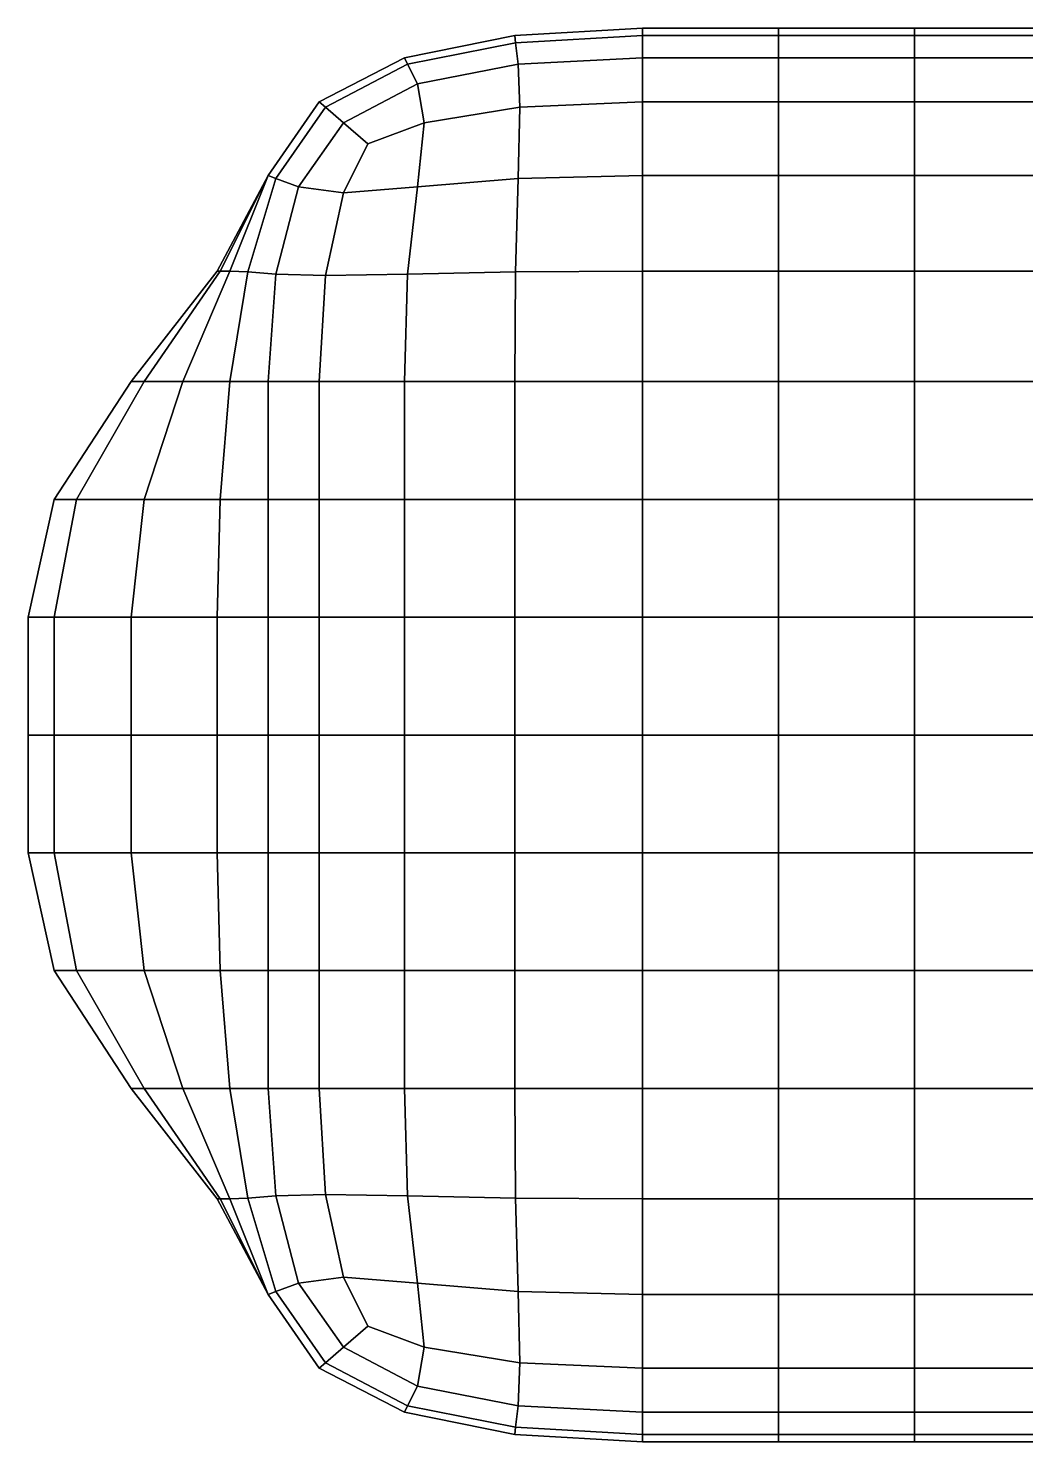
# Model space of a CAD drawing. Header units: millimetres. Extents: x -20 to 24, y -12.6 to 18.6.
# Drawn here: x -20.05 to 1.96, y -12.61 to 18.58 of the extents above; entities that cross this region are included whole.
import ezdxf

# ---------------------------------------------------------------- set-up
doc = ezdxf.new("R2010")
doc.units = ezdxf.units.MM
doc.layers.add('Bases', color=102, linetype='Continuous')

msp = doc.modelspace()

# ---------------------------------------------------------------- linework, layer by layer
at = {"layer": 'Bases', "color": 1}
for points in [[(-9.313, 18.415, 0.758), (-9.313, 18.415, 0.568), (-11.751, 17.928, 0.568), (-11.751, 17.928, 0.758)], [(-9.295, 18.257, 0.392), (-11.679, 17.783, 0.395), (-11.751, 17.928, 0.568), (-9.313, 18.415, 0.568)], [(-9.313, 18.415, 1.136), (-9.313, 18.415, 0.947), (-11.751, 17.928, 0.947), (-11.751, 17.928, 1.136)], [(-9.313, 18.415, 0.758), (-11.751, 17.928, 0.758), (-11.751, 17.928, 0.947), (-9.313, 18.415, 0.947)], [(-9.313, 18.415, 1.515), (-9.313, 18.415, 1.326), (-11.751, 17.928, 1.326), (-11.751, 17.928, 1.515)], [(-9.313, 18.415, 1.136), (-11.751, 17.928, 1.136), (-11.751, 17.928, 1.326), (-9.313, 18.415, 1.326)], [(-9.295, 18.257, 1.881), (-9.313, 18.415, 1.704), (-11.751, 17.928, 1.704), (-11.679, 17.783, 1.877)], [(-9.313, 18.415, 1.515), (-11.751, 17.928, 1.515), (-11.751, 17.928, 1.704), (-9.313, 18.415, 1.704)], [(-9.295, 18.257, 0.392), (-9.313, 18.415, 0.568), (-6.499, 18.577, 0.568), (-6.499, 18.415, 0.391)], [(-9.313, 18.415, 0.758), (-6.499, 18.577, 0.758), (-6.499, 18.577, 0.568), (-9.313, 18.415, 0.568)], [(-9.313, 18.415, 1.136), (-9.313, 18.415, 1.326), (-6.499, 18.577, 1.326), (-6.499, 18.577, 1.136)], [(-9.313, 18.415, 1.515), (-6.499, 18.577, 1.515), (-6.499, 18.577, 1.326), (-9.313, 18.415, 1.326)], [(-9.313, 18.415, 0.758), (-9.313, 18.415, 0.947), (-6.499, 18.577, 0.947), (-6.499, 18.577, 0.758)], [(-9.313, 18.415, 1.136), (-6.499, 18.577, 1.136), (-6.499, 18.577, 0.947), (-9.313, 18.415, 0.947)], [(-9.313, 18.415, 1.515), (-9.313, 18.415, 1.704), (-6.499, 18.577, 1.704), (-6.499, 18.577, 1.515)], [(-9.295, 18.257, 1.881), (-6.499, 18.415, 1.882), (-6.499, 18.577, 1.704), (-9.313, 18.415, 1.704)], [(-9.295, 18.257, 0.392), (-6.499, 18.415, 0.391), (-6.499, 17.928, 0.237), (-9.24, 17.783, 0.241)], [(-9.295, 18.257, 1.881), (-9.24, 17.783, 2.031), (-6.499, 17.928, 2.036), (-6.499, 18.415, 1.882)], [(-3.498, 18.577, 0.758), (-3.498, 18.577, 0.568), (-6.499, 18.577, 0.568), (-6.499, 18.577, 0.758)], [(-3.498, 18.415, 0.391), (-6.499, 18.415, 0.391), (-6.499, 18.577, 0.568), (-3.498, 18.577, 0.568)], [(-3.498, 18.577, 1.515), (-3.498, 18.577, 1.326), (-6.499, 18.577, 1.326), (-6.499, 18.577, 1.515)], [(-3.498, 18.577, 1.136), (-6.499, 18.577, 1.136), (-6.499, 18.577, 1.326), (-3.498, 18.577, 1.326)], [(-3.498, 18.577, 0.758), (-6.499, 18.577, 0.758), (-6.499, 18.577, 0.947), (-3.498, 18.577, 0.947)], [(-3.498, 18.577, 1.136), (-3.498, 18.577, 0.947), (-6.499, 18.577, 0.947), (-6.499, 18.577, 1.136)], [(-3.498, 18.577, 1.515), (-6.499, 18.577, 1.515), (-6.499, 18.577, 1.704), (-3.498, 18.577, 1.704)], [(-3.498, 18.415, 1.882), (-3.498, 18.577, 1.704), (-6.499, 18.577, 1.704), (-6.499, 18.415, 1.882)], [(-3.498, 18.415, 0.391), (-3.498, 17.928, 0.237), (-6.499, 17.928, 0.237), (-6.499, 18.415, 0.391)], [(-3.498, 18.415, 1.882), (-6.499, 18.415, 1.882), (-6.499, 17.928, 2.036), (-3.498, 17.928, 2.036)], [(-3.498, 18.577, 0.758), (-0.497, 18.577, 0.758), (-0.497, 18.577, 0.568), (-3.498, 18.577, 0.568)], [(-3.498, 18.415, 0.391), (-3.498, 18.577, 0.568), (-0.497, 18.577, 0.568), (-0.497, 18.415, 0.391)], [(-3.498, 18.577, 0.758), (-3.498, 18.577, 0.947), (-0.497, 18.577, 0.947), (-0.497, 18.577, 0.758)], [(-3.498, 18.577, 1.136), (-0.497, 18.577, 1.136), (-0.497, 18.577, 0.947), (-3.498, 18.577, 0.947)], [(-3.498, 18.577, 1.515), (-0.497, 18.577, 1.515), (-0.497, 18.577, 1.326), (-3.498, 18.577, 1.326)], [(-3.498, 18.577, 1.136), (-3.498, 18.577, 1.326), (-0.497, 18.577, 1.326), (-0.497, 18.577, 1.136)], [(-3.498, 18.577, 1.515), (-3.498, 18.577, 1.704), (-0.497, 18.577, 1.704), (-0.497, 18.577, 1.515)], [(-3.498, 18.415, 1.882), (-0.497, 18.415, 1.882), (-0.497, 18.577, 1.704), (-3.498, 18.577, 1.704)], [(-3.498, 18.415, 0.391), (-0.497, 18.415, 0.391), (-0.497, 17.928, 0.237), (-3.498, 17.928, 0.237)], [(-3.498, 18.415, 1.882), (-3.498, 17.928, 2.036), (-0.497, 17.928, 2.036), (-0.497, 18.415, 1.882)], [(2.505, 18.577, 0.758), (2.505, 18.577, 0.568), (-0.497, 18.577, 0.568), (-0.497, 18.577, 0.758)], [(2.505, 18.415, 0.391), (-0.497, 18.415, 0.391), (-0.497, 18.577, 0.568), (2.505, 18.577, 0.568)], [(2.505, 18.577, 1.136), (2.505, 18.577, 0.947), (-0.497, 18.577, 0.947), (-0.497, 18.577, 1.136)], [(2.505, 18.577, 0.758), (-0.497, 18.577, 0.758), (-0.497, 18.577, 0.947), (2.505, 18.577, 0.947)], [(2.505, 18.577, 1.515), (2.505, 18.577, 1.326), (-0.497, 18.577, 1.326), (-0.497, 18.577, 1.515)], [(2.505, 18.577, 1.136), (-0.497, 18.577, 1.136), (-0.497, 18.577, 1.326), (2.505, 18.577, 1.326)], [(2.505, 18.415, 1.882), (2.505, 18.577, 1.704), (-0.497, 18.577, 1.704), (-0.497, 18.415, 1.882)], [(2.505, 18.577, 1.515), (-0.497, 18.577, 1.515), (-0.497, 18.577, 1.704), (2.505, 18.577, 1.704)], [(2.505, 18.415, 0.391), (2.505, 17.928, 0.237), (-0.497, 17.928, 0.237), (-0.497, 18.415, 0.391)], [(2.505, 18.415, 1.882), (-0.497, 18.415, 1.882), (-0.497, 17.928, 2.036), (2.505, 17.928, 2.036)], [(-9.295, 18.257, 0.392), (-9.24, 17.783, 0.241), (-11.46, 17.35, 0.255), (-11.679, 17.783, 0.395)], [(-9.295, 18.257, 1.881), (-11.679, 17.783, 1.877), (-11.46, 17.35, 2.018), (-9.24, 17.783, 2.031)], [(-13.627, 16.953, 0.758), (-11.751, 17.928, 0.758), (-11.751, 17.928, 0.568), (-13.627, 16.953, 0.568)], [(-13.494, 16.838, 0.398), (-13.627, 16.953, 0.568), (-11.751, 17.928, 0.568), (-11.679, 17.783, 0.395)], [(-13.627, 16.953, 0.758), (-13.627, 16.953, 0.947), (-11.751, 17.928, 0.947), (-11.751, 17.928, 0.758)], [(-13.627, 16.953, 1.136), (-11.751, 17.928, 1.136), (-11.751, 17.928, 0.947), (-13.627, 16.953, 0.947)], [(-13.627, 16.953, 1.515), (-11.751, 17.928, 1.515), (-11.751, 17.928, 1.326), (-13.627, 16.953, 1.326)], [(-13.627, 16.953, 1.136), (-13.627, 16.953, 1.326), (-11.751, 17.928, 1.326), (-11.751, 17.928, 1.136)], [(-13.627, 16.953, 1.515), (-13.627, 16.953, 1.704), (-11.751, 17.928, 1.704), (-11.751, 17.928, 1.515)], [(-13.494, 16.838, 1.875), (-11.679, 17.783, 1.877), (-11.751, 17.928, 1.704), (-13.627, 16.953, 1.704)], [(-13.494, 16.838, 0.398), (-11.679, 17.783, 0.395), (-11.46, 17.35, 0.255), (-13.096, 16.493, 0.264)], [(-13.494, 16.838, 1.875), (-13.096, 16.493, 2.008), (-11.46, 17.35, 2.018), (-11.679, 17.783, 1.877)], [(-9.203, 16.838, 0.127), (-11.314, 16.493, 0.152), (-11.46, 17.35, 0.255), (-9.24, 17.783, 0.241)], [(-9.203, 16.838, 2.146), (-9.24, 17.783, 2.031), (-11.46, 17.35, 2.018), (-11.314, 16.493, 2.121)], [(-9.203, 16.838, 0.127), (-9.24, 17.783, 0.241), (-6.499, 17.928, 0.237), (-6.499, 16.953, 0.118)], [(-9.203, 16.838, 2.146), (-6.499, 16.953, 2.154), (-6.499, 17.928, 2.036), (-9.24, 17.783, 2.031)], [(-3.498, 16.953, 0.118), (-6.499, 16.953, 0.118), (-6.499, 17.928, 0.237), (-3.498, 17.928, 0.237)], [(-3.498, 16.953, 2.154), (-3.498, 17.928, 2.036), (-6.499, 17.928, 2.036), (-6.499, 16.953, 2.154)], [(-3.498, 16.953, 0.118), (-3.498, 17.928, 0.237), (-0.497, 17.928, 0.237), (-0.497, 16.953, 0.118)], [(-3.498, 16.953, 2.154), (-0.497, 16.953, 2.154), (-0.497, 17.928, 2.036), (-3.498, 17.928, 2.036)], [(2.505, 16.953, 0.118), (-0.497, 16.953, 0.118), (-0.497, 17.928, 0.237), (2.505, 17.928, 0.237)], [(2.505, 16.953, 2.154), (2.505, 17.928, 2.036), (-0.497, 17.928, 2.036), (-0.497, 16.953, 2.154)], [(-12.557, 16.027, 0.186), (-13.096, 16.493, 0.264), (-11.46, 17.35, 0.255), (-11.314, 16.493, 0.152)], [(-12.557, 16.027, 2.087), (-11.314, 16.493, 2.121), (-11.46, 17.35, 2.018), (-13.096, 16.493, 2.008)], [(-13.627, 16.953, 0.758), (-13.627, 16.953, 0.568), (-14.753, 15.329, 0.568), (-14.753, 15.329, 0.758)], [(-13.494, 16.838, 0.398), (-14.586, 15.266, 0.395), (-14.753, 15.329, 0.568), (-13.627, 16.953, 0.568)], [(-13.627, 16.953, 1.515), (-13.627, 16.953, 1.326), (-14.753, 15.329, 1.326), (-14.753, 15.329, 1.515)], [(-13.627, 16.953, 1.136), (-14.753, 15.329, 1.136), (-14.753, 15.329, 1.326), (-13.627, 16.953, 1.326)], [(-13.627, 16.953, 0.758), (-14.753, 15.329, 0.758), (-14.753, 15.329, 0.947), (-13.627, 16.953, 0.947)], [(-13.627, 16.953, 1.136), (-13.627, 16.953, 0.947), (-14.753, 15.329, 0.947), (-14.753, 15.329, 1.136)], [(-13.627, 16.953, 1.515), (-14.753, 15.329, 1.515), (-14.753, 15.329, 1.704), (-13.627, 16.953, 1.704)], [(-13.494, 16.838, 1.875), (-13.627, 16.953, 1.704), (-14.753, 15.329, 1.704), (-14.586, 15.266, 1.877)], [(-9.203, 16.838, 2.146), (-9.24, 15.266, 2.215), (-6.499, 15.329, 2.225), (-6.499, 16.953, 2.154)], [(-9.203, 16.838, 0.127), (-6.499, 16.953, 0.118), (-6.499, 15.329, 0.047), (-9.24, 15.266, 0.058)], [(-3.498, 16.953, 2.154), (-6.499, 16.953, 2.154), (-6.499, 15.329, 2.225), (-3.498, 15.329, 2.225)], [(-3.498, 16.953, 0.118), (-3.498, 15.329, 0.047), (-6.499, 15.329, 0.047), (-6.499, 16.953, 0.118)], [(-3.498, 16.953, 2.154), (-3.498, 15.329, 2.225), (-0.497, 15.329, 2.225), (-0.497, 16.953, 2.154)], [(-3.498, 16.953, 0.118), (-0.497, 16.953, 0.118), (-0.497, 15.329, 0.047), (-3.498, 15.329, 0.047)], [(2.505, 16.953, 2.154), (-0.497, 16.953, 2.154), (-0.497, 15.329, 2.225), (2.505, 15.329, 2.225)], [(2.505, 16.953, 0.118), (2.505, 15.329, 0.047), (-0.497, 15.329, 0.047), (-0.497, 16.953, 0.118)], [(-13.494, 16.838, 0.398), (-13.096, 16.493, 0.264), (-14.086, 15.076, 0.255), (-14.586, 15.266, 0.395)], [(-13.494, 16.838, 1.875), (-14.586, 15.266, 1.877), (-14.086, 15.076, 2.018), (-13.096, 16.493, 2.008)], [(-9.203, 16.838, 2.146), (-11.314, 16.493, 2.121), (-11.46, 15.076, 2.183), (-9.24, 15.266, 2.215)], [(-9.203, 16.838, 0.127), (-9.24, 15.266, 0.058), (-11.46, 15.076, 0.089), (-11.314, 16.493, 0.152)], [(-12.557, 16.027, 0.186), (-13.096, 14.95, 0.152), (-14.086, 15.076, 0.255), (-13.096, 16.493, 0.264)], [(-12.557, 16.027, 2.087), (-13.096, 16.493, 2.008), (-14.086, 15.076, 2.018), (-13.096, 14.95, 2.121)], [(-12.557, 16.027, 2.087), (-13.096, 14.95, 2.121), (-11.46, 15.076, 2.183), (-11.314, 16.493, 2.121)], [(-12.557, 16.027, 0.186), (-11.314, 16.493, 0.152), (-11.46, 15.076, 0.089), (-13.096, 14.95, 0.152)], [(-15.884, 13.218, 1.136), (-15.884, 13.218, 1.326), (-14.753, 15.329, 1.326), (-14.753, 15.329, 1.136)], [(-15.813, 13.218, 1.515), (-14.753, 15.329, 1.515), (-14.753, 15.329, 1.326), (-15.884, 13.218, 1.326)], [(-15.813, 13.218, 0.758), (-15.884, 13.218, 0.947), (-14.753, 15.329, 0.947), (-14.753, 15.329, 0.758)], [(-15.884, 13.218, 1.136), (-14.753, 15.329, 1.136), (-14.753, 15.329, 0.947), (-15.884, 13.218, 0.947)], [(-15.813, 13.218, 0.758), (-14.753, 15.329, 0.758), (-14.753, 15.329, 0.568), (-15.6, 13.218, 0.568)], [(-15.813, 13.218, 1.515), (-15.6, 13.218, 1.704), (-14.753, 15.329, 1.704), (-14.753, 15.329, 1.515)], [(-15.204, 13.202, 0.392), (-15.6, 13.218, 0.568), (-14.753, 15.329, 0.568), (-14.586, 15.266, 0.395)], [(-15.204, 13.202, 1.881), (-14.586, 15.266, 1.877), (-14.753, 15.329, 1.704), (-15.6, 13.218, 1.704)], [(-9.295, 13.202, 2.249), (-6.499, 13.218, 2.261), (-6.499, 15.329, 2.225), (-9.24, 15.266, 2.215)], [(-9.295, 13.202, 0.023), (-9.24, 15.266, 0.058), (-6.499, 15.329, 0.047), (-6.499, 13.218, 0.012)], [(-3.498, 13.218, 2.261), (-3.498, 15.329, 2.225), (-6.499, 15.329, 2.225), (-6.499, 13.218, 2.261)], [(-3.498, 13.218, 0.012), (-6.499, 13.218, 0.012), (-6.499, 15.329, 0.047), (-3.498, 15.329, 0.047)], [(-3.498, 13.218, 2.261), (-0.497, 13.218, 2.261), (-0.497, 15.329, 2.225), (-3.498, 15.329, 2.225)], [(-3.498, 13.218, 0.012), (-3.498, 15.329, 0.047), (-0.497, 15.329, 0.047), (-0.497, 13.218, 0.012)], [(2.505, 13.218, 2.261), (2.505, 15.329, 2.225), (-0.497, 15.329, 2.225), (-0.497, 13.218, 2.261)], [(2.505, 13.218, 0.012), (-0.497, 13.218, 0.012), (-0.497, 15.329, 0.047), (2.505, 15.329, 0.047)], [(-15.204, 13.202, 0.392), (-14.586, 15.266, 0.395), (-14.086, 15.076, 0.255), (-14.586, 13.154, 0.241)], [(-15.204, 13.202, 1.881), (-14.586, 13.154, 2.031), (-14.086, 15.076, 2.018), (-14.586, 15.266, 1.877)], [(-13.494, 13.123, 0.127), (-14.586, 13.154, 0.241), (-14.086, 15.076, 0.255), (-13.096, 14.95, 0.152)], [(-13.494, 13.123, 2.146), (-13.096, 14.95, 2.121), (-14.086, 15.076, 2.018), (-14.586, 13.154, 2.031)], [(-13.494, 13.123, 2.146), (-11.679, 13.154, 2.215), (-11.46, 15.076, 2.183), (-13.096, 14.95, 2.121)], [(-13.494, 13.123, 0.127), (-13.096, 14.95, 0.152), (-11.46, 15.076, 0.089), (-11.679, 13.154, 0.058)], [(-9.295, 13.202, 2.249), (-9.24, 15.266, 2.215), (-11.46, 15.076, 2.183), (-11.679, 13.154, 2.215)], [(-9.295, 13.202, 0.023), (-11.679, 13.154, 0.058), (-11.46, 15.076, 0.089), (-9.24, 15.266, 0.058)], [(-15.813, 13.218, 1.515), (-15.884, 13.218, 1.326), (-17.776, 10.781, 1.326), (-17.492, 10.781, 1.515)], [(-15.884, 13.218, 1.136), (-17.776, 10.781, 1.136), (-17.776, 10.781, 1.326), (-15.884, 13.218, 1.326)], [(-15.884, 13.218, 1.136), (-15.884, 13.218, 0.947), (-17.776, 10.781, 0.947), (-17.776, 10.781, 1.136)], [(-15.813, 13.218, 0.758), (-17.492, 10.781, 0.758), (-17.776, 10.781, 0.947), (-15.884, 13.218, 0.947)], [(-15.813, 13.218, 0.758), (-15.6, 13.218, 0.568), (-16.64, 10.781, 0.568), (-17.492, 10.781, 0.758)], [(-15.813, 13.218, 1.515), (-17.492, 10.781, 1.515), (-16.64, 10.781, 1.704), (-15.6, 13.218, 1.704)], [(-15.204, 13.202, 0.392), (-15.6, 10.781, 0.391), (-16.64, 10.781, 0.568), (-15.6, 13.218, 0.568)], [(-15.204, 13.202, 1.881), (-15.6, 13.218, 1.704), (-16.64, 10.781, 1.704), (-15.6, 10.781, 1.882)], [(-15.204, 13.202, 0.392), (-14.586, 13.154, 0.241), (-14.753, 10.781, 0.237), (-15.6, 10.781, 0.391)], [(-15.204, 13.202, 1.881), (-15.6, 10.781, 1.882), (-14.753, 10.781, 2.036), (-14.586, 13.154, 2.031)], [(-13.494, 13.123, 0.127), (-13.627, 10.781, 0.118), (-14.753, 10.781, 0.237), (-14.586, 13.154, 0.241)], [(-13.494, 13.123, 2.146), (-14.586, 13.154, 2.031), (-14.753, 10.781, 2.036), (-13.627, 10.781, 2.154)], [(-13.494, 13.123, 2.146), (-13.627, 10.781, 2.154), (-11.751, 10.781, 2.225), (-11.679, 13.154, 2.215)], [(-13.494, 13.123, 0.127), (-11.679, 13.154, 0.058), (-11.751, 10.781, 0.047), (-13.627, 10.781, 0.118)], [(-9.295, 13.202, 2.249), (-11.679, 13.154, 2.215), (-11.751, 10.781, 2.225), (-9.313, 10.781, 2.261)], [(-9.295, 13.202, 0.023), (-9.313, 10.781, 0.012), (-11.751, 10.781, 0.047), (-11.679, 13.154, 0.058)], [(-9.295, 13.202, 2.249), (-9.313, 10.781, 2.261), (-6.499, 10.781, 2.273), (-6.499, 13.218, 2.261)], [(-9.295, 13.202, 0.023), (-6.499, 13.218, 0.012), (-6.499, 10.781), (-9.313, 10.781, 0.012)], [(-3.498, 13.218, 2.261), (-6.499, 13.218, 2.261), (-6.499, 10.781, 2.273), (-3.498, 10.781, 2.273)], [(-3.498, 13.218, 0.012), (-3.498, 10.781), (-6.499, 10.781), (-6.499, 13.218, 0.012)], [(-3.498, 13.218, 2.261), (-3.498, 10.781, 2.273), (-0.497, 10.781, 2.273), (-0.497, 13.218, 2.261)], [(-3.498, 13.218, 0.012), (-0.497, 13.218, 0.012), (-0.497, 10.781), (-3.498, 10.781)], [(2.505, 13.218, 2.261), (-0.497, 13.218, 2.261), (-0.497, 10.781, 2.273), (2.505, 10.781, 2.273)], [(2.505, 13.218, 0.012), (2.505, 10.781), (-0.497, 10.781), (-0.497, 13.218, 0.012)], [(-18.984, 8.183, 1.515), (-17.492, 10.781, 1.515), (-17.776, 10.781, 1.326), (-19.481, 8.183, 1.326)], [(-19.481, 8.183, 1.136), (-19.481, 8.183, 1.326), (-17.776, 10.781, 1.326), (-17.776, 10.781, 1.136)], [(-18.984, 8.183, 0.758), (-19.481, 8.183, 0.947), (-17.776, 10.781, 0.947), (-17.492, 10.781, 0.758)], [(-19.481, 8.183, 1.136), (-17.776, 10.781, 1.136), (-17.776, 10.781, 0.947), (-19.481, 8.183, 0.947)], [(-18.984, 8.183, 0.758), (-17.492, 10.781, 0.758), (-16.64, 10.781, 0.568), (-17.492, 8.183, 0.568)], [(-18.984, 8.183, 1.515), (-17.492, 8.183, 1.704), (-16.64, 10.781, 1.704), (-17.492, 10.781, 1.515)], [(-15.813, 8.183, 0.391), (-17.492, 8.183, 0.568), (-16.64, 10.781, 0.568), (-15.6, 10.781, 0.391)], [(-15.813, 8.183, 1.882), (-15.6, 10.781, 1.882), (-16.64, 10.781, 1.704), (-17.492, 8.183, 1.704)], [(-15.813, 8.183, 0.391), (-15.6, 10.781, 0.391), (-14.753, 10.781, 0.237), (-14.753, 8.183, 0.237)], [(-15.813, 8.183, 1.882), (-14.753, 8.183, 2.036), (-14.753, 10.781, 2.036), (-15.6, 10.781, 1.882)], [(-13.627, 8.183, 0.118), (-14.753, 8.183, 0.237), (-14.753, 10.781, 0.237), (-13.627, 10.781, 0.118)], [(-13.627, 8.183, 2.154), (-13.627, 10.781, 2.154), (-14.753, 10.781, 2.036), (-14.753, 8.183, 2.036)], [(-13.627, 8.183, 2.154), (-11.751, 8.183, 2.225), (-11.751, 10.781, 2.225), (-13.627, 10.781, 2.154)], [(-13.627, 8.183, 0.118), (-13.627, 10.781, 0.118), (-11.751, 10.781, 0.047), (-11.751, 8.183, 0.047)], [(-9.313, 8.183, 2.261), (-9.313, 10.781, 2.261), (-11.751, 10.781, 2.225), (-11.751, 8.183, 2.225)], [(-9.313, 8.183, 0.012), (-11.751, 8.183, 0.047), (-11.751, 10.781, 0.047), (-9.313, 10.781, 0.012)], [(-9.313, 8.183, 2.261), (-6.499, 8.183, 2.273), (-6.499, 10.781, 2.273), (-9.313, 10.781, 2.261)], [(-9.313, 8.183, 0.012), (-9.313, 10.781, 0.012), (-6.499, 10.781), (-6.499, 8.183)], [(-3.498, 8.183, 2.273), (-3.498, 10.781, 2.273), (-6.499, 10.781, 2.273), (-6.499, 8.183, 2.273)], [(-3.498, 8.183), (-6.499, 8.183), (-6.499, 10.781), (-3.498, 10.781)], [(-3.498, 8.183, 2.273), (-0.497, 8.183, 2.273), (-0.497, 10.781, 2.273), (-3.498, 10.781, 2.273)], [(-3.498, 8.183), (-3.498, 10.781), (-0.497, 10.781), (-0.497, 8.183)], [(2.505, 8.183, 2.273), (2.505, 10.781, 2.273), (-0.497, 10.781, 2.273), (-0.497, 8.183, 2.273)], [(2.505, 8.183), (-0.497, 8.183), (-0.497, 10.781), (2.505, 10.781)], [(-18.984, 8.183, 1.515), (-19.481, 8.183, 1.326), (-20.049, 5.584, 1.326), (-19.481, 5.584, 1.515)], [(-19.481, 8.183, 1.136), (-20.049, 5.584, 1.136), (-20.049, 5.584, 1.326), (-19.481, 8.183, 1.326)], [(-18.984, 8.183, 0.758), (-19.481, 5.584, 0.758), (-20.049, 5.584, 0.947), (-19.481, 8.183, 0.947)], [(-19.481, 8.183, 1.136), (-19.481, 8.183, 0.947), (-20.049, 5.584, 0.947), (-20.049, 5.584, 1.136)], [(-18.984, 8.183, 0.758), (-17.492, 8.183, 0.568), (-17.776, 5.584, 0.568), (-19.481, 5.584, 0.758)], [(-18.984, 8.183, 1.515), (-19.481, 5.584, 1.515), (-17.776, 5.584, 1.704), (-17.492, 8.183, 1.704)], [(-15.813, 8.183, 0.391), (-15.884, 5.584, 0.391), (-17.776, 5.584, 0.568), (-17.492, 8.183, 0.568)], [(-15.813, 8.183, 1.882), (-17.492, 8.183, 1.704), (-17.776, 5.584, 1.704), (-15.884, 5.584, 1.882)], [(-15.813, 8.183, 0.391), (-14.753, 8.183, 0.237), (-14.753, 5.584, 0.237), (-15.884, 5.584, 0.391)], [(-15.813, 8.183, 1.882), (-15.884, 5.584, 1.882), (-14.753, 5.584, 2.036), (-14.753, 8.183, 2.036)], [(-13.627, 8.183, 0.118), (-13.627, 5.584, 0.118), (-14.753, 5.584, 0.237), (-14.753, 8.183, 0.237)], [(-13.627, 8.183, 2.154), (-14.753, 8.183, 2.036), (-14.753, 5.584, 2.036), (-13.627, 5.584, 2.154)], [(-13.627, 8.183, 2.154), (-13.627, 5.584, 2.154), (-11.751, 5.584, 2.225), (-11.751, 8.183, 2.225)], [(-13.627, 8.183, 0.118), (-11.751, 8.183, 0.047), (-11.751, 5.584, 0.047), (-13.627, 5.584, 0.118)], [(-9.313, 8.183, 2.261), (-11.751, 8.183, 2.225), (-11.751, 5.584, 2.225), (-9.313, 5.584, 2.261)], [(-9.313, 8.183, 0.012), (-9.313, 5.584, 0.012), (-11.751, 5.584, 0.047), (-11.751, 8.183, 0.047)], [(-9.313, 8.183, 2.261), (-9.313, 5.584, 2.261), (-6.499, 5.584, 2.273), (-6.499, 8.183, 2.273)], [(-9.313, 8.183, 0.012), (-6.499, 8.183), (-6.499, 5.584), (-9.313, 5.584, 0.012)], [(-3.498, 8.183, 2.273), (-6.499, 8.183, 2.273), (-6.499, 5.584, 2.273), (-3.498, 5.584, 2.273)], [(-3.498, 8.183), (-3.498, 5.584), (-6.499, 5.584), (-6.499, 8.183)], [(-3.498, 8.183, 2.273), (-3.498, 5.584, 2.273), (-0.497, 5.584, 2.273), (-0.497, 8.183, 2.273)], [(-3.498, 8.183), (-0.497, 8.183), (-0.497, 5.584), (-3.498, 5.584)], [(2.505, 8.183, 2.273), (-0.497, 8.183, 2.273), (-0.497, 5.584, 2.273), (2.505, 5.584, 2.273)], [(2.505, 8.183), (2.505, 5.584), (-0.497, 5.584), (-0.497, 8.183)], [(-20.049, 2.985, 1.136), (-20.049, 2.985, 1.326), (-20.049, 5.584, 1.326), (-20.049, 5.584, 1.136)], [(-19.481, 2.985, 1.515), (-19.481, 5.584, 1.515), (-20.049, 5.584, 1.326), (-20.049, 2.985, 1.326)], [(-19.481, 2.985, 0.758), (-20.049, 2.985, 0.947), (-20.049, 5.584, 0.947), (-19.481, 5.584, 0.758)], [(-20.049, 2.985, 1.136), (-20.049, 5.584, 1.136), (-20.049, 5.584, 0.947), (-20.049, 2.985, 0.947)], [(-19.481, 2.985, 0.758), (-19.481, 5.584, 0.758), (-17.776, 5.584, 0.568), (-17.776, 2.985, 0.568)], [(-19.481, 2.985, 1.515), (-17.776, 2.985, 1.704), (-17.776, 5.584, 1.704), (-19.481, 5.584, 1.515)], [(-15.884, 2.985, 0.391), (-17.776, 2.985, 0.568), (-17.776, 5.584, 0.568), (-15.884, 5.584, 0.391)], [(-15.884, 2.985, 1.882), (-15.884, 5.584, 1.882), (-17.776, 5.584, 1.704), (-17.776, 2.985, 1.704)], [(-15.884, 2.985, 0.391), (-15.884, 5.584, 0.391), (-14.753, 5.584, 0.237), (-14.753, 2.985, 0.237)], [(-15.884, 2.985, 1.882), (-14.753, 2.985, 2.036), (-14.753, 5.584, 2.036), (-15.884, 5.584, 1.882)], [(-13.627, 2.985, 0.118), (-14.753, 2.985, 0.237), (-14.753, 5.584, 0.237), (-13.627, 5.584, 0.118)], [(-13.627, 2.985, 2.154), (-13.627, 5.584, 2.154), (-14.753, 5.584, 2.036), (-14.753, 2.985, 2.036)], [(-13.627, 2.985, 2.154), (-11.751, 2.985, 2.225), (-11.751, 5.584, 2.225), (-13.627, 5.584, 2.154)], [(-13.627, 2.985, 0.118), (-13.627, 5.584, 0.118), (-11.751, 5.584, 0.047), (-11.751, 2.985, 0.047)], [(-9.313, 2.985, 2.261), (-9.313, 5.584, 2.261), (-11.751, 5.584, 2.225), (-11.751, 2.985, 2.225)], [(-9.313, 2.985, 0.012), (-11.751, 2.985, 0.047), (-11.751, 5.584, 0.047), (-9.313, 5.584, 0.012)], [(-9.313, 2.985, 2.261), (-6.499, 2.985, 2.273), (-6.499, 5.584, 2.273), (-9.313, 5.584, 2.261)], [(-9.313, 2.985, 0.012), (-9.313, 5.584, 0.012), (-6.499, 5.584), (-6.499, 2.985)], [(-3.498, 2.985, 2.273), (-3.498, 5.584, 2.273), (-6.499, 5.584, 2.273), (-6.499, 2.985, 2.273)], [(-3.498, 2.985), (-6.499, 2.985), (-6.499, 5.584), (-3.498, 5.584)], [(-3.498, 2.985, 2.273), (-0.497, 2.985, 2.273), (-0.497, 5.584, 2.273), (-3.498, 5.584, 2.273)], [(-3.498, 2.985), (-3.498, 5.584), (-0.497, 5.584), (-0.497, 2.985)], [(2.505, 2.985, 2.273), (2.505, 5.584, 2.273), (-0.497, 5.584, 2.273), (-0.497, 2.985, 2.273)], [(2.505, 2.985), (-0.497, 2.985), (-0.497, 5.584), (2.505, 5.584)], [(-19.481, 2.985, 1.515), (-20.049, 2.985, 1.326), (-20.049, 0.387, 1.326), (-19.481, 0.387, 1.515)], [(-20.049, 2.985, 1.136), (-20.049, 0.387, 1.136), (-20.049, 0.387, 1.326), (-20.049, 2.985, 1.326)], [(-20.049, 2.985, 1.136), (-20.049, 2.985, 0.947), (-20.049, 0.387, 0.947), (-20.049, 0.387, 1.136)], [(-19.481, 2.985, 0.758), (-19.481, 0.387, 0.758), (-20.049, 0.387, 0.947), (-20.049, 2.985, 0.947)], [(-19.481, 2.985, 0.758), (-17.776, 2.985, 0.568), (-17.776, 0.387, 0.568), (-19.481, 0.387, 0.758)], [(-19.481, 2.985, 1.515), (-19.481, 0.387, 1.515), (-17.776, 0.387, 1.704), (-17.776, 2.985, 1.704)], [(-15.884, 2.985, 0.391), (-15.884, 0.387, 0.391), (-17.776, 0.387, 0.568), (-17.776, 2.985, 0.568)], [(-15.884, 2.985, 1.882), (-17.776, 2.985, 1.704), (-17.776, 0.387, 1.704), (-15.884, 0.387, 1.882)], [(-15.884, 2.985, 0.391), (-14.753, 2.985, 0.237), (-14.753, 0.387, 0.237), (-15.884, 0.387, 0.391)], [(-15.884, 2.985, 1.882), (-15.884, 0.387, 1.882), (-14.753, 0.387, 2.036), (-14.753, 2.985, 2.036)], [(-13.627, 2.985, 0.118), (-13.627, 0.387, 0.118), (-14.753, 0.387, 0.237), (-14.753, 2.985, 0.237)], [(-13.627, 2.985, 2.154), (-14.753, 2.985, 2.036), (-14.753, 0.387, 2.036), (-13.627, 0.387, 2.154)], [(-13.627, 2.985, 2.154), (-13.627, 0.387, 2.154), (-11.751, 0.387, 2.225), (-11.751, 2.985, 2.225)], [(-13.627, 2.985, 0.118), (-11.751, 2.985, 0.047), (-11.751, 0.387, 0.047), (-13.627, 0.387, 0.118)], [(-9.313, 2.985, 2.261), (-11.751, 2.985, 2.225), (-11.751, 0.387, 2.225), (-9.313, 0.387, 2.261)], [(-9.313, 2.985, 0.012), (-9.313, 0.387, 0.012), (-11.751, 0.387, 0.047), (-11.751, 2.985, 0.047)], [(-9.313, 2.985, 2.261), (-9.313, 0.387, 2.261), (-6.499, 0.387, 2.273), (-6.499, 2.985, 2.273)], [(-9.313, 2.985, 0.012), (-6.499, 2.985), (-6.499, 0.387), (-9.313, 0.387, 0.012)], [(-3.498, 2.985, 2.273), (-6.499, 2.985, 2.273), (-6.499, 0.387, 2.273), (-3.498, 0.387, 2.273)], [(-3.498, 2.985), (-3.498, 0.387), (-6.499, 0.387), (-6.499, 2.985)], [(-3.498, 2.985, 2.273), (-3.498, 0.387, 2.273), (-0.497, 0.387, 2.273), (-0.497, 2.985, 2.273)], [(-3.498, 2.985), (-0.497, 2.985), (-0.497, 0.387), (-3.498, 0.387)], [(2.505, 2.985, 2.273), (-0.497, 2.985, 2.273), (-0.497, 0.387, 2.273), (2.505, 0.387, 2.273)], [(2.505, 2.985), (2.505, 0.387), (-0.497, 0.387), (-0.497, 2.985)], [(-18.984, -2.212, 1.515), (-19.481, 0.387, 1.515), (-20.049, 0.387, 1.326), (-19.481, -2.212, 1.326)], [(-19.481, -2.212, 1.136), (-19.481, -2.212, 1.326), (-20.049, 0.387, 1.326), (-20.049, 0.387, 1.136)], [(-18.984, -2.212, 0.758), (-19.481, -2.212, 0.947), (-20.049, 0.387, 0.947), (-19.481, 0.387, 0.758)], [(-19.481, -2.212, 1.136), (-20.049, 0.387, 1.136), (-20.049, 0.387, 0.947), (-19.481, -2.212, 0.947)], [(-18.984, -2.212, 0.758), (-19.481, 0.387, 0.758), (-17.776, 0.387, 0.568), (-17.492, -2.212, 0.568)], [(-18.984, -2.212, 1.515), (-17.492, -2.212, 1.704), (-17.776, 0.387, 1.704), (-19.481, 0.387, 1.515)], [(-15.813, -2.212, 0.391), (-17.492, -2.212, 0.568), (-17.776, 0.387, 0.568), (-15.884, 0.387, 0.391)], [(-15.813, -2.212, 1.882), (-15.884, 0.387, 1.882), (-17.776, 0.387, 1.704), (-17.492, -2.212, 1.704)], [(-15.813, -2.212, 0.391), (-15.884, 0.387, 0.391), (-14.753, 0.387, 0.237), (-14.753, -2.212, 0.237)], [(-15.813, -2.212, 1.882), (-14.753, -2.212, 2.036), (-14.753, 0.387, 2.036), (-15.884, 0.387, 1.882)], [(-13.627, -2.212, 0.118), (-14.753, -2.212, 0.237), (-14.753, 0.387, 0.237), (-13.627, 0.387, 0.118)], [(-13.627, -2.212, 2.154), (-13.627, 0.387, 2.154), (-14.753, 0.387, 2.036), (-14.753, -2.212, 2.036)], [(-13.627, -2.212, 2.154), (-11.751, -2.212, 2.225), (-11.751, 0.387, 2.225), (-13.627, 0.387, 2.154)], [(-13.627, -2.212, 0.118), (-13.627, 0.387, 0.118), (-11.751, 0.387, 0.047), (-11.751, -2.212, 0.047)], [(-9.313, -2.212, 2.261), (-9.313, 0.387, 2.261), (-11.751, 0.387, 2.225), (-11.751, -2.212, 2.225)], [(-9.313, -2.212, 0.012), (-11.751, -2.212, 0.047), (-11.751, 0.387, 0.047), (-9.313, 0.387, 0.012)], [(-9.313, -2.212, 2.261), (-6.499, -2.212, 2.273), (-6.499, 0.387, 2.273), (-9.313, 0.387, 2.261)], [(-9.313, -2.212, 0.012), (-9.313, 0.387, 0.012), (-6.499, 0.387), (-6.499, -2.212)], [(-3.498, -2.212, 2.273), (-3.498, 0.387, 2.273), (-6.499, 0.387, 2.273), (-6.499, -2.212, 2.273)], [(-3.498, -2.212), (-6.499, -2.212), (-6.499, 0.387), (-3.498, 0.387)], [(-3.498, -2.212, 2.273), (-0.497, -2.212, 2.273), (-0.497, 0.387, 2.273), (-3.498, 0.387, 2.273)], [(-3.498, -2.212), (-3.498, 0.387), (-0.497, 0.387), (-0.497, -2.212)], [(2.505, -2.212, 2.273), (2.505, 0.387, 2.273), (-0.497, 0.387, 2.273), (-0.497, -2.212, 2.273)], [(2.505, -2.212), (-0.497, -2.212), (-0.497, 0.387), (2.505, 0.387)], [(-18.984, -2.212, 1.515), (-19.481, -2.212, 1.326), (-17.776, -4.81, 1.326), (-17.492, -4.81, 1.515)], [(-19.481, -2.212, 1.136), (-17.776, -4.81, 1.136), (-17.776, -4.81, 1.326), (-19.481, -2.212, 1.326)], [(-18.984, -2.212, 0.758), (-17.492, -4.81, 0.758), (-17.776, -4.81, 0.947), (-19.481, -2.212, 0.947)], [(-19.481, -2.212, 1.136), (-19.481, -2.212, 0.947), (-17.776, -4.81, 0.947), (-17.776, -4.81, 1.136)], [(-18.984, -2.212, 0.758), (-17.492, -2.212, 0.568), (-16.64, -4.81, 0.568), (-17.492, -4.81, 0.758)], [(-18.984, -2.212, 1.515), (-17.492, -4.81, 1.515), (-16.64, -4.81, 1.704), (-17.492, -2.212, 1.704)], [(-15.813, -2.212, 0.391), (-15.6, -4.81, 0.391), (-16.64, -4.81, 0.568), (-17.492, -2.212, 0.568)], [(-15.813, -2.212, 1.882), (-17.492, -2.212, 1.704), (-16.64, -4.81, 1.704), (-15.6, -4.81, 1.882)], [(-15.813, -2.212, 0.391), (-14.753, -2.212, 0.237), (-14.753, -4.81, 0.237), (-15.6, -4.81, 0.391)], [(-15.813, -2.212, 1.882), (-15.6, -4.81, 1.882), (-14.753, -4.81, 2.036), (-14.753, -2.212, 2.036)], [(-13.627, -2.212, 0.118), (-13.627, -4.81, 0.118), (-14.753, -4.81, 0.237), (-14.753, -2.212, 0.237)], [(-13.627, -2.212, 2.154), (-14.753, -2.212, 2.036), (-14.753, -4.81, 2.036), (-13.627, -4.81, 2.154)], [(-13.627, -2.212, 2.154), (-13.627, -4.81, 2.154), (-11.751, -4.81, 2.225), (-11.751, -2.212, 2.225)], [(-13.627, -2.212, 0.118), (-11.751, -2.212, 0.047), (-11.751, -4.81, 0.047), (-13.627, -4.81, 0.118)], [(-9.313, -2.212, 2.261), (-11.751, -2.212, 2.225), (-11.751, -4.81, 2.225), (-9.313, -4.81, 2.261)], [(-9.313, -2.212, 0.012), (-9.313, -4.81, 0.012), (-11.751, -4.81, 0.047), (-11.751, -2.212, 0.047)], [(-9.313, -2.212, 2.261), (-9.313, -4.81, 2.261), (-6.499, -4.81, 2.273), (-6.499, -2.212, 2.273)], [(-9.313, -2.212, 0.012), (-6.499, -2.212), (-6.499, -4.81), (-9.313, -4.81, 0.012)], [(-3.498, -2.212, 2.273), (-6.499, -2.212, 2.273), (-6.499, -4.81, 2.273), (-3.498, -4.81, 2.273)], [(-3.498, -2.212), (-3.498, -4.81), (-6.499, -4.81), (-6.499, -2.212)], [(-3.498, -2.212, 2.273), (-3.498, -4.81, 2.273), (-0.497, -4.81, 2.273), (-0.497, -2.212, 2.273)], [(-3.498, -2.212), (-0.497, -2.212), (-0.497, -4.81), (-3.498, -4.81)], [(2.505, -2.212, 2.273), (-0.497, -2.212, 2.273), (-0.497, -4.81, 2.273), (2.505, -4.81, 2.273)], [(2.505, -2.212), (2.505, -4.81), (-0.497, -4.81), (-0.497, -2.212)], [(-15.884, -7.247, 1.136), (-15.884, -7.247, 1.326), (-17.776, -4.81, 1.326), (-17.776, -4.81, 1.136)], [(-15.813, -7.247, 1.515), (-17.492, -4.81, 1.515), (-17.776, -4.81, 1.326), (-15.884, -7.247, 1.326)], [(-15.813, -7.247, 0.758), (-15.884, -7.247, 0.947), (-17.776, -4.81, 0.947), (-17.492, -4.81, 0.758)], [(-15.884, -7.247, 1.136), (-17.776, -4.81, 1.136), (-17.776, -4.81, 0.947), (-15.884, -7.247, 0.947)], [(-15.813, -7.247, 0.758), (-17.492, -4.81, 0.758), (-16.64, -4.81, 0.568), (-15.6, -7.247, 0.568)], [(-15.813, -7.247, 1.515), (-15.6, -7.247, 1.704), (-16.64, -4.81, 1.704), (-17.492, -4.81, 1.515)], [(-15.204, -7.231, 0.392), (-15.6, -7.247, 0.568), (-16.64, -4.81, 0.568), (-15.6, -4.81, 0.391)], [(-15.204, -7.231, 1.881), (-15.6, -4.81, 1.882), (-16.64, -4.81, 1.704), (-15.6, -7.247, 1.704)], [(-15.204, -7.231, 0.392), (-15.6, -4.81, 0.391), (-14.753, -4.81, 0.237), (-14.586, -7.183, 0.241)], [(-15.204, -7.231, 1.881), (-14.586, -7.183, 2.031), (-14.753, -4.81, 2.036), (-15.6, -4.81, 1.882)], [(-13.494, -7.152, 0.127), (-14.586, -7.183, 0.241), (-14.753, -4.81, 0.237), (-13.627, -4.81, 0.118)], [(-13.494, -7.152, 2.146), (-13.627, -4.81, 2.154), (-14.753, -4.81, 2.036), (-14.586, -7.183, 2.031)], [(-13.494, -7.152, 2.146), (-11.679, -7.183, 2.215), (-11.751, -4.81, 2.225), (-13.627, -4.81, 2.154)], [(-13.494, -7.152, 0.127), (-13.627, -4.81, 0.118), (-11.751, -4.81, 0.047), (-11.679, -7.183, 0.058)], [(-9.295, -7.231, 2.249), (-9.313, -4.81, 2.261), (-11.751, -4.81, 2.225), (-11.679, -7.183, 2.215)], [(-9.295, -7.231, 0.023), (-11.679, -7.183, 0.058), (-11.751, -4.81, 0.047), (-9.313, -4.81, 0.012)], [(-9.295, -7.231, 2.249), (-6.499, -7.247, 2.261), (-6.499, -4.81, 2.273), (-9.313, -4.81, 2.261)], [(-9.295, -7.231, 0.023), (-9.313, -4.81, 0.012), (-6.499, -4.81), (-6.499, -7.247, 0.012)], [(-3.498, -7.247, 2.261), (-3.498, -4.81, 2.273), (-6.499, -4.81, 2.273), (-6.499, -7.247, 2.261)], [(-3.498, -7.247, 0.012), (-6.499, -7.247, 0.012), (-6.499, -4.81), (-3.498, -4.81)], [(-3.498, -7.247, 2.261), (-0.497, -7.247, 2.261), (-0.497, -4.81, 2.273), (-3.498, -4.81, 2.273)], [(-3.498, -7.247, 0.012), (-3.498, -4.81), (-0.497, -4.81), (-0.497, -7.247, 0.012)], [(2.505, -7.247, 2.261), (2.505, -4.81, 2.273), (-0.497, -4.81, 2.273), (-0.497, -7.247, 2.261)], [(2.505, -7.247, 0.012), (-0.497, -7.247, 0.012), (-0.497, -4.81), (2.505, -4.81)], [(-13.494, -7.152, 0.127), (-13.096, -8.979, 0.152), (-14.086, -9.105, 0.255), (-14.586, -7.183, 0.241)], [(-13.494, -7.152, 2.146), (-14.586, -7.183, 2.031), (-14.086, -9.105, 2.018), (-13.096, -8.979, 2.121)], [(-13.494, -7.152, 2.146), (-13.096, -8.979, 2.121), (-11.46, -9.105, 2.183), (-11.679, -7.183, 2.215)], [(-13.494, -7.152, 0.127), (-11.679, -7.183, 0.058), (-11.46, -9.105, 0.089), (-13.096, -8.979, 0.152)], [(-15.813, -7.247, 1.515), (-15.884, -7.247, 1.326), (-14.753, -9.358, 1.326), (-14.753, -9.358, 1.515)], [(-15.884, -7.247, 1.136), (-14.753, -9.358, 1.136), (-14.753, -9.358, 1.326), (-15.884, -7.247, 1.326)], [(-15.884, -7.247, 1.136), (-15.884, -7.247, 0.947), (-14.753, -9.358, 0.947), (-14.753, -9.358, 1.136)], [(-15.813, -7.247, 0.758), (-14.753, -9.358, 0.758), (-14.753, -9.358, 0.947), (-15.884, -7.247, 0.947)], [(-15.813, -7.247, 0.758), (-15.6, -7.247, 0.568), (-14.753, -9.358, 0.568), (-14.753, -9.358, 0.758)], [(-15.813, -7.247, 1.515), (-14.753, -9.358, 1.515), (-14.753, -9.358, 1.704), (-15.6, -7.247, 1.704)], [(-15.204, -7.231, 0.392), (-14.586, -9.295, 0.395), (-14.753, -9.358, 0.568), (-15.6, -7.247, 0.568)], [(-15.204, -7.231, 1.881), (-15.6, -7.247, 1.704), (-14.753, -9.358, 1.704), (-14.586, -9.295, 1.877)], [(-15.204, -7.231, 0.392), (-14.586, -7.183, 0.241), (-14.086, -9.105, 0.255), (-14.586, -9.295, 0.395)], [(-15.204, -7.231, 1.881), (-14.586, -9.295, 1.877), (-14.086, -9.105, 2.018), (-14.586, -7.183, 2.031)], [(-9.295, -7.231, 2.249), (-11.679, -7.183, 2.215), (-11.46, -9.105, 2.183), (-9.24, -9.295, 2.215)], [(-9.295, -7.231, 0.023), (-9.24, -9.295, 0.058), (-11.46, -9.105, 0.089), (-11.679, -7.183, 0.058)], [(-9.295, -7.231, 2.249), (-9.24, -9.295, 2.215), (-6.499, -9.358, 2.225), (-6.499, -7.247, 2.261)], [(-9.295, -7.231, 0.023), (-6.499, -7.247, 0.012), (-6.499, -9.358, 0.047), (-9.24, -9.295, 0.058)], [(-3.498, -7.247, 2.261), (-6.499, -7.247, 2.261), (-6.499, -9.358, 2.225), (-3.498, -9.358, 2.225)], [(-3.498, -7.247, 0.012), (-3.498, -9.358, 0.047), (-6.499, -9.358, 0.047), (-6.499, -7.247, 0.012)], [(-3.498, -7.247, 2.261), (-3.498, -9.358, 2.225), (-0.497, -9.358, 2.225), (-0.497, -7.247, 2.261)], [(-3.498, -7.247, 0.012), (-0.497, -7.247, 0.012), (-0.497, -9.358, 0.047), (-3.498, -9.358, 0.047)], [(2.505, -7.247, 2.261), (-0.497, -7.247, 2.261), (-0.497, -9.358, 2.225), (2.505, -9.358, 2.225)], [(2.505, -7.247, 0.012), (2.505, -9.358, 0.047), (-0.497, -9.358, 0.047), (-0.497, -7.247, 0.012)], [(-12.557, -10.056, 0.186), (-13.096, -10.522, 0.264), (-14.086, -9.105, 0.255), (-13.096, -8.979, 0.152)], [(-12.557, -10.056, 2.087), (-13.096, -8.979, 2.121), (-14.086, -9.105, 2.018), (-13.096, -10.522, 2.008)], [(-12.557, -10.056, 2.087), (-11.314, -10.522, 2.121), (-11.46, -9.105, 2.183), (-13.096, -8.979, 2.121)], [(-12.557, -10.056, 0.186), (-13.096, -8.979, 0.152), (-11.46, -9.105, 0.089), (-11.314, -10.522, 0.152)], [(-13.494, -10.867, 0.398), (-13.627, -10.982, 0.568), (-14.753, -9.358, 0.568), (-14.586, -9.295, 0.395)], [(-13.494, -10.867, 1.875), (-14.586, -9.295, 1.877), (-14.753, -9.358, 1.704), (-13.627, -10.982, 1.704)], [(-13.494, -10.867, 0.398), (-14.586, -9.295, 0.395), (-14.086, -9.105, 0.255), (-13.096, -10.522, 0.264)], [(-13.494, -10.867, 1.875), (-13.096, -10.522, 2.008), (-14.086, -9.105, 2.018), (-14.586, -9.295, 1.877)], [(-9.203, -10.867, 2.146), (-9.24, -9.295, 2.215), (-11.46, -9.105, 2.183), (-11.314, -10.522, 2.121)], [(-9.203, -10.867, 0.127), (-11.314, -10.522, 0.152), (-11.46, -9.105, 0.089), (-9.24, -9.295, 0.058)], [(-9.203, -10.867, 2.146), (-6.499, -10.982, 2.154), (-6.499, -9.358, 2.225), (-9.24, -9.295, 2.215)], [(-9.203, -10.867, 0.127), (-9.24, -9.295, 0.058), (-6.499, -9.358, 0.047), (-6.499, -10.982, 0.118)], [(-13.627, -10.982, 0.758), (-14.753, -9.358, 0.758), (-14.753, -9.358, 0.568), (-13.627, -10.982, 0.568)], [(-13.627, -10.982, 1.515), (-14.753, -9.358, 1.515), (-14.753, -9.358, 1.326), (-13.627, -10.982, 1.326)], [(-13.627, -10.982, 1.136), (-13.627, -10.982, 1.326), (-14.753, -9.358, 1.326), (-14.753, -9.358, 1.136)], [(-13.627, -10.982, 0.758), (-13.627, -10.982, 0.947), (-14.753, -9.358, 0.947), (-14.753, -9.358, 0.758)], [(-13.627, -10.982, 1.136), (-14.753, -9.358, 1.136), (-14.753, -9.358, 0.947), (-13.627, -10.982, 0.947)], [(-13.627, -10.982, 1.515), (-13.627, -10.982, 1.704), (-14.753, -9.358, 1.704), (-14.753, -9.358, 1.515)], [(-3.498, -10.982, 2.154), (-3.498, -9.358, 2.225), (-6.499, -9.358, 2.225), (-6.499, -10.982, 2.154)], [(-3.498, -10.982, 0.118), (-6.499, -10.982, 0.118), (-6.499, -9.358, 0.047), (-3.498, -9.358, 0.047)], [(-3.498, -10.982, 2.154), (-0.497, -10.982, 2.154), (-0.497, -9.358, 2.225), (-3.498, -9.358, 2.225)], [(-3.498, -10.982, 0.118), (-3.498, -9.358, 0.047), (-0.497, -9.358, 0.047), (-0.497, -10.982, 0.118)], [(2.505, -10.982, 2.154), (2.505, -9.358, 2.225), (-0.497, -9.358, 2.225), (-0.497, -10.982, 2.154)], [(2.505, -10.982, 0.118), (-0.497, -10.982, 0.118), (-0.497, -9.358, 0.047), (2.505, -9.358, 0.047)], [(-12.557, -10.056, 0.186), (-11.314, -10.522, 0.152), (-11.46, -11.379, 0.255), (-13.096, -10.522, 0.264)], [(-12.557, -10.056, 2.087), (-13.096, -10.522, 2.008), (-11.46, -11.379, 2.018), (-11.314, -10.522, 2.121)], [(-13.494, -10.867, 0.398), (-13.096, -10.522, 0.264), (-11.46, -11.379, 0.255), (-11.679, -11.812, 0.395)], [(-13.494, -10.867, 1.875), (-11.679, -11.812, 1.877), (-11.46, -11.379, 2.018), (-13.096, -10.522, 2.008)], [(-9.203, -10.867, 0.127), (-9.24, -11.812, 0.241), (-11.46, -11.379, 0.255), (-11.314, -10.522, 0.152)], [(-9.203, -10.867, 2.146), (-11.314, -10.522, 2.121), (-11.46, -11.379, 2.018), (-9.24, -11.812, 2.031)], [(-13.494, -10.867, 0.398), (-11.679, -11.812, 0.395), (-11.751, -11.957, 0.568), (-13.627, -10.982, 0.568)], [(-13.494, -10.867, 1.875), (-13.627, -10.982, 1.704), (-11.751, -11.957, 1.704), (-11.679, -11.812, 1.877)], [(-9.203, -10.867, 0.127), (-6.499, -10.982, 0.118), (-6.499, -11.957, 0.237), (-9.24, -11.812, 0.241)], [(-9.203, -10.867, 2.146), (-9.24, -11.812, 2.031), (-6.499, -11.957, 2.036), (-6.499, -10.982, 2.154)], [(-13.627, -10.982, 0.758), (-13.627, -10.982, 0.568), (-11.751, -11.957, 0.568), (-11.751, -11.957, 0.758)], [(-13.627, -10.982, 0.758), (-11.751, -11.957, 0.758), (-11.751, -11.957, 0.947), (-13.627, -10.982, 0.947)], [(-13.627, -10.982, 1.136), (-13.627, -10.982, 0.947), (-11.751, -11.957, 0.947), (-11.751, -11.957, 1.136)], [(-13.627, -10.982, 1.515), (-13.627, -10.982, 1.326), (-11.751, -11.957, 1.326), (-11.751, -11.957, 1.515)], [(-13.627, -10.982, 1.136), (-11.751, -11.957, 1.136), (-11.751, -11.957, 1.326), (-13.627, -10.982, 1.326)], [(-13.627, -10.982, 1.515), (-11.751, -11.957, 1.515), (-11.751, -11.957, 1.704), (-13.627, -10.982, 1.704)], [(-3.498, -10.982, 0.118), (-3.498, -11.957, 0.237), (-6.499, -11.957, 0.237), (-6.499, -10.982, 0.118)], [(-3.498, -10.982, 2.154), (-6.499, -10.982, 2.154), (-6.499, -11.957, 2.036), (-3.498, -11.957, 2.036)], [(-3.498, -10.982, 0.118), (-0.497, -10.982, 0.118), (-0.497, -11.957, 0.237), (-3.498, -11.957, 0.237)], [(-3.498, -10.982, 2.154), (-3.498, -11.957, 2.036), (-0.497, -11.957, 2.036), (-0.497, -10.982, 2.154)], [(2.505, -10.982, 0.118), (2.505, -11.957, 0.237), (-0.497, -11.957, 0.237), (-0.497, -10.982, 0.118)], [(2.505, -10.982, 2.154), (-0.497, -10.982, 2.154), (-0.497, -11.957, 2.036), (2.505, -11.957, 2.036)], [(-9.295, -12.286, 0.392), (-11.679, -11.812, 0.395), (-11.46, -11.379, 0.255), (-9.24, -11.812, 0.241)], [(-9.295, -12.286, 1.881), (-9.24, -11.812, 2.031), (-11.46, -11.379, 2.018), (-11.679, -11.812, 1.877)], [(-9.295, -12.286, 0.392), (-9.313, -12.444, 0.568), (-11.751, -11.957, 0.568), (-11.679, -11.812, 0.395)], [(-9.295, -12.286, 1.881), (-11.679, -11.812, 1.877), (-11.751, -11.957, 1.704), (-9.313, -12.444, 1.704)], [(-9.295, -12.286, 0.392), (-9.24, -11.812, 0.241), (-6.499, -11.957, 0.237), (-6.499, -12.444, 0.391)], [(-9.295, -12.286, 1.881), (-6.499, -12.444, 1.882), (-6.499, -11.957, 2.036), (-9.24, -11.812, 2.031)], [(-9.313, -12.444, 0.758), (-11.751, -11.957, 0.758), (-11.751, -11.957, 0.568), (-9.313, -12.444, 0.568)], [(-9.313, -12.444, 0.758), (-9.313, -12.444, 0.947), (-11.751, -11.957, 0.947), (-11.751, -11.957, 0.758)], [(-9.313, -12.444, 1.136), (-11.751, -11.957, 1.136), (-11.751, -11.957, 0.947), (-9.313, -12.444, 0.947)], [(-9.313, -12.444, 1.136), (-9.313, -12.444, 1.326), (-11.751, -11.957, 1.326), (-11.751, -11.957, 1.136)], [(-9.313, -12.444, 1.515), (-11.751, -11.957, 1.515), (-11.751, -11.957, 1.326), (-9.313, -12.444, 1.326)], [(-9.313, -12.444, 1.515), (-9.313, -12.444, 1.704), (-11.751, -11.957, 1.704), (-11.751, -11.957, 1.515)], [(-3.498, -12.444, 0.391), (-6.499, -12.444, 0.391), (-6.499, -11.957, 0.237), (-3.498, -11.957, 0.237)], [(-3.498, -12.444, 1.882), (-3.498, -11.957, 2.036), (-6.499, -11.957, 2.036), (-6.499, -12.444, 1.882)], [(-3.498, -12.444, 0.391), (-3.498, -11.957, 0.237), (-0.497, -11.957, 0.237), (-0.497, -12.444, 0.391)], [(-3.498, -12.444, 1.882), (-0.497, -12.444, 1.882), (-0.497, -11.957, 2.036), (-3.498, -11.957, 2.036)], [(2.505, -12.444, 0.391), (-0.497, -12.444, 0.391), (-0.497, -11.957, 0.237), (2.505, -11.957, 0.237)], [(2.505, -12.444, 1.882), (2.505, -11.957, 2.036), (-0.497, -11.957, 2.036), (-0.497, -12.444, 1.882)], [(-9.295, -12.286, 0.392), (-6.499, -12.444, 0.391), (-6.499, -12.606, 0.568), (-9.313, -12.444, 0.568)], [(-9.295, -12.286, 1.881), (-9.313, -12.444, 1.704), (-6.499, -12.606, 1.704), (-6.499, -12.444, 1.882)], [(-9.313, -12.444, 0.758), (-9.313, -12.444, 0.568), (-6.499, -12.606, 0.568), (-6.499, -12.606, 0.758)], [(-9.313, -12.444, 1.136), (-9.313, -12.444, 0.947), (-6.499, -12.606, 0.947), (-6.499, -12.606, 1.136)], [(-9.313, -12.444, 0.758), (-6.499, -12.606, 0.758), (-6.499, -12.606, 0.947), (-9.313, -12.444, 0.947)], [(-9.313, -12.444, 1.515), (-9.313, -12.444, 1.326), (-6.499, -12.606, 1.326), (-6.499, -12.606, 1.515)], [(-9.313, -12.444, 1.136), (-6.499, -12.606, 1.136), (-6.499, -12.606, 1.326), (-9.313, -12.444, 1.326)], [(-9.313, -12.444, 1.515), (-6.499, -12.606, 1.515), (-6.499, -12.606, 1.704), (-9.313, -12.444, 1.704)], [(-3.498, -12.444, 0.391), (-3.498, -12.606, 0.568), (-6.499, -12.606, 0.568), (-6.499, -12.444, 0.391)], [(-3.498, -12.444, 1.882), (-6.499, -12.444, 1.882), (-6.499, -12.606, 1.704), (-3.498, -12.606, 1.704)], [(-3.498, -12.444, 0.391), (-0.497, -12.444, 0.391), (-0.497, -12.606, 0.568), (-3.498, -12.606, 0.568)], [(-3.498, -12.444, 1.882), (-3.498, -12.606, 1.704), (-0.497, -12.606, 1.704), (-0.497, -12.444, 1.882)], [(2.505, -12.444, 0.391), (2.505, -12.606, 0.568), (-0.497, -12.606, 0.568), (-0.497, -12.444, 0.391)], [(2.505, -12.444, 1.882), (-0.497, -12.444, 1.882), (-0.497, -12.606, 1.704), (2.505, -12.606, 1.704)], [(-3.498, -12.606, 0.758), (-6.499, -12.606, 0.758), (-6.499, -12.606, 0.568), (-3.498, -12.606, 0.568)], [(-3.498, -12.606, 0.758), (-3.498, -12.606, 0.947), (-6.499, -12.606, 0.947), (-6.499, -12.606, 0.758)], [(-3.498, -12.606, 1.136), (-6.499, -12.606, 1.136), (-6.499, -12.606, 0.947), (-3.498, -12.606, 0.947)], [(-3.498, -12.606, 1.515), (-6.499, -12.606, 1.515), (-6.499, -12.606, 1.326), (-3.498, -12.606, 1.326)], [(-3.498, -12.606, 1.136), (-3.498, -12.606, 1.326), (-6.499, -12.606, 1.326), (-6.499, -12.606, 1.136)], [(-3.498, -12.606, 1.515), (-3.498, -12.606, 1.704), (-6.499, -12.606, 1.704), (-6.499, -12.606, 1.515)], [(-3.498, -12.606, 0.758), (-3.498, -12.606, 0.568), (-0.497, -12.606, 0.568), (-0.497, -12.606, 0.758)], [(-3.498, -12.606, 0.758), (-0.497, -12.606, 0.758), (-0.497, -12.606, 0.947), (-3.498, -12.606, 0.947)], [(-3.498, -12.606, 1.136), (-3.498, -12.606, 0.947), (-0.497, -12.606, 0.947), (-0.497, -12.606, 1.136)], [(-3.498, -12.606, 1.515), (-3.498, -12.606, 1.326), (-0.497, -12.606, 1.326), (-0.497, -12.606, 1.515)], [(-3.498, -12.606, 1.136), (-0.497, -12.606, 1.136), (-0.497, -12.606, 1.326), (-3.498, -12.606, 1.326)], [(-3.498, -12.606, 1.515), (-0.497, -12.606, 1.515), (-0.497, -12.606, 1.704), (-3.498, -12.606, 1.704)], [(2.505, -12.606, 0.758), (-0.497, -12.606, 0.758), (-0.497, -12.606, 0.568), (2.505, -12.606, 0.568)], [(2.505, -12.606, 0.758), (2.505, -12.606, 0.947), (-0.497, -12.606, 0.947), (-0.497, -12.606, 0.758)], [(2.505, -12.606, 1.136), (-0.497, -12.606, 1.136), (-0.497, -12.606, 0.947), (2.505, -12.606, 0.947)], [(2.505, -12.606, 1.136), (2.505, -12.606, 1.326), (-0.497, -12.606, 1.326), (-0.497, -12.606, 1.136)], [(2.505, -12.606, 1.515), (-0.497, -12.606, 1.515), (-0.497, -12.606, 1.326), (2.505, -12.606, 1.326)], [(2.505, -12.606, 1.515), (2.505, -12.606, 1.704), (-0.497, -12.606, 1.704), (-0.497, -12.606, 1.515)]]:
    msp.add_3dface(points, dxfattribs=at)

doc.saveas('drawing.dxf')
